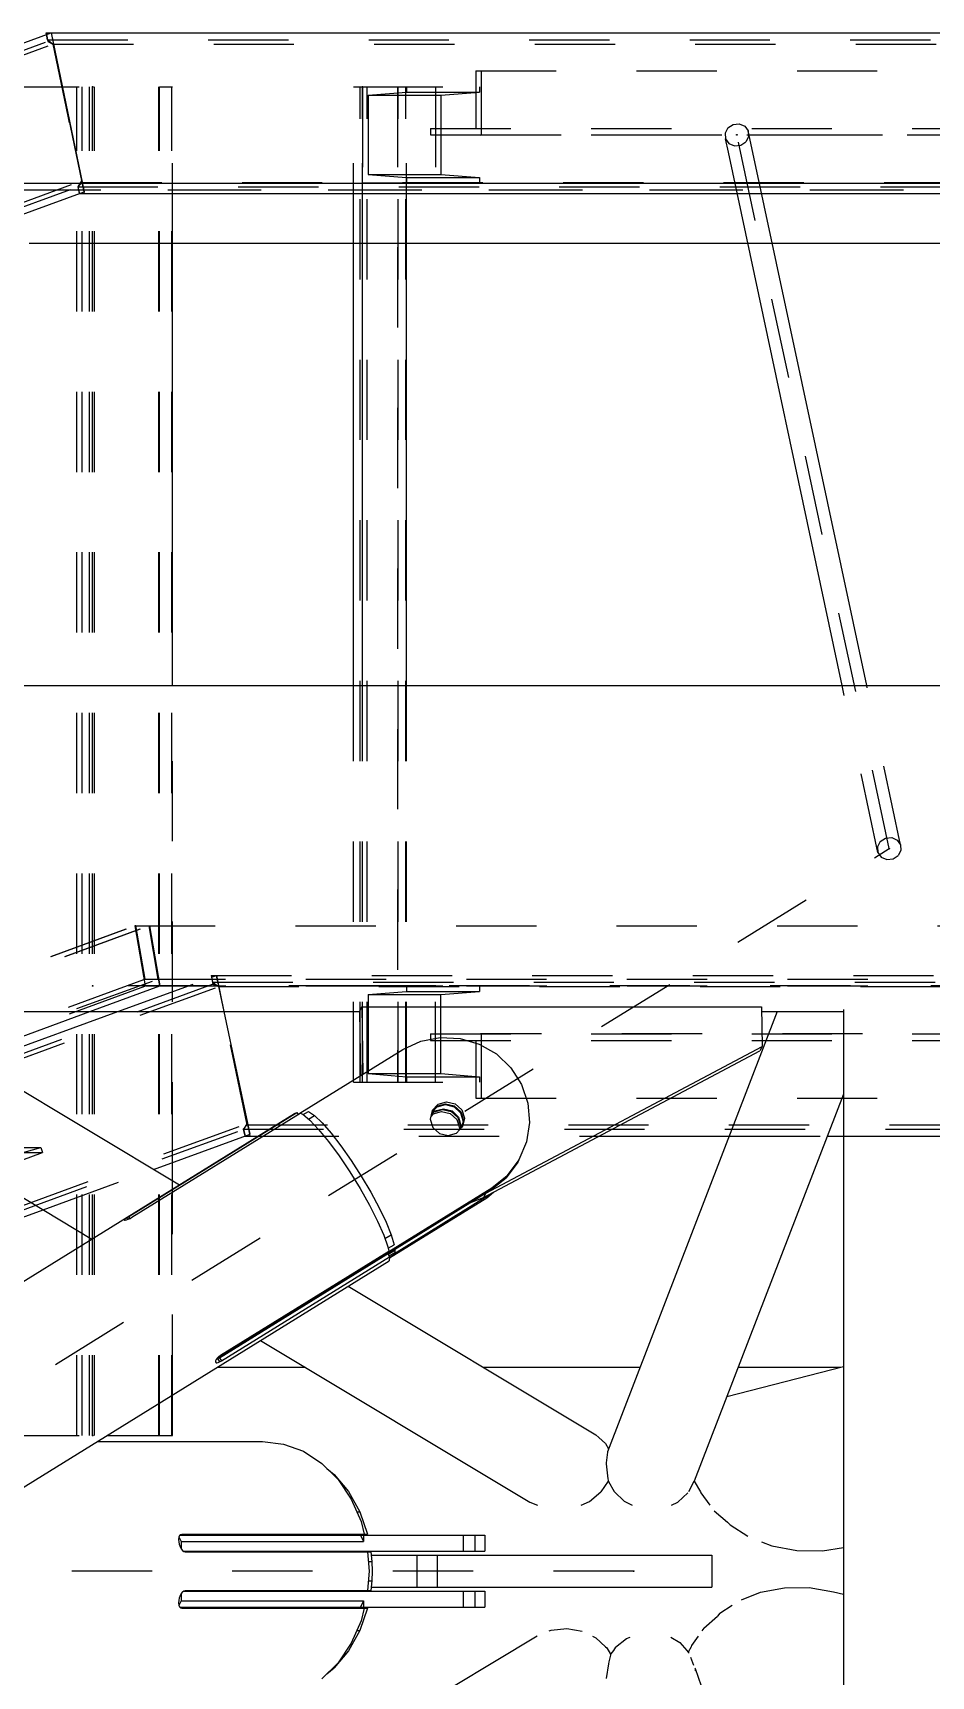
# Model space of a CAD drawing. Header units: millimetres. Extents: x 149919 to 150445, y 136651 to 136866.
# Drawn here: x 150377.956 to 150379.075, y 136824.044 to 136826.091 of the extents above; entities that cross this region are included whole.
import ezdxf

# ---------------------------------------------------------------- set-up
doc = ezdxf.new("R2010")
doc.units = ezdxf.units.MM
doc.header["$LTSCALE"] = 0.25
for name, pattern in [('CENTER', [50.8, 31.75, -6.35, 6.35, -6.35]), ('XKITLINE00', [0]), ('XKITLINE02', [4, 2, -2]), ('XKITLINE03', [6, 3, -1, 1, -1])]:
    doc.linetypes.add(name, pattern=pattern)

# ---------------------------------------------------------------- blocks, each defined once
blk = doc.blocks.new('çatıı')
at = {"color": 116, "linetype": 'XKITLINE02', "true_color": 0x136734}
for p, q in [((23362.25, 17478.08), (23616.15, 17570.82)), ((23362.58, 17477.64), (23616.79, 17570.49)), ((23615.97, 17571.66), (23616.15, 17570.82)), ((23616.13, 17571.02), (23616, 17571.67)), ((23616.13, 17571.02), (23616.82, 17570.49)), ((23616.13, 17571.02), (24787.73, 17571.02)), ((23616.15, 17570.82), (23616.79, 17570.49)), ((23616.56, 17571.87), (23616.58, 17571.87)), ((23616.56, 17571.87), (23616.61, 17571.87)), ((23616.79, 17570.49), (23620.34, 17553.43)), ((23616.82, 17570.49), (23620.35, 17553.26)), ((23616.82, 17570.49), (24788.53, 17570.49)), ((23669.5, 17567.16), (23669.5, 17559.96)), ((23669.5, 17567.16), (23757.67, 17567.16)), ((23670.13, 17567.16), (23670.13, 17559.16)), ((23610.05, 17565.17), (23631.7, 17565.17)), ((23619.78, 17397.18), (23619.78, 17565.17)), ((23620.43, 17397.18), (23620.43, 17565.17)), ((23621.33, 17397.18), (23621.33, 17565.17)), ((23621.97, 17397.18), (23621.97, 17565.17)), ((23629.97, 17397.18), (23629.97, 17565.17)), ((23630.06, 17397.18), (23630.06, 17565.17)), ((23631.61, 17397.18), (23631.61, 17565.17)), ((23631.7, 17545.67), (23631.7, 17565.17)), ((23654.26, 17565.17), (23660.83, 17565.17)), ((23654.26, 17545.67), (23654.26, 17565.17)), ((23655.05, 17441.17), (23655.05, 17565.17)), ((23655.35, 17545.67), (23655.35, 17565.17)), ((23655.35, 17565.17), (23669.92, 17565.17)), ((23655.35, 17565.17), (23655.35, 17553.17)), ((23655.95, 17441.17), (23655.95, 17565.17)), ((23656.05, 17564.11), (23660.83, 17564.49)), ((23656.05, 17564.11), (23665.14, 17564.11)), ((23656.05, 17564.11), (23656.05, 17554.24)), ((23659.74, 17565.17), (23659.74, 17441.17)), ((23659.8, 17441.17), (23659.8, 17565.17)), ((23660.76, 17441.17), (23660.76, 17565.17)), ((23660.83, 17545.67), (23660.83, 17565.17)), ((23660.83, 17565.17), (23660.83, 17564.49)), ((23660.83, 17564.49), (23669.92, 17564.49)), ((23664.44, 17565.17), (23664.44, 17553.17)), ((23665.14, 17564.11), (23669.92, 17564.49)), ((23665.14, 17564.11), (23665.14, 17554.24)), ((23669.92, 17565.17), (23669.92, 17564.49)), ((23620.67, 17552.08), (23618.73, 17561.52)), ((23663.85, 17559.96), (23663.85, 17559.16)), ((23663.85, 17559.96), (23757.05, 17559.96)), ((23700.89, 17560.05), (23700.54, 17559.4)), ((23700.89, 17560.05), (23701.54, 17560.47)), ((23701.54, 17560.47), (23702.31, 17560.54)), ((23702.31, 17560.54), (23703, 17560.24)), ((23703, 17560.24), (23703.43, 17559.66)), ((23663.85, 17559.16), (23757.67, 17559.16)), ((23700.54, 17559.4), (23700.59, 17558.69)), ((23700.95, 17557.01), (23700.59, 17558.69)), ((23700.59, 17558.69), (23701.02, 17558.11)), ((23701.02, 17558.11), (23701.71, 17557.81)), ((23701.71, 17557.81), (23702.48, 17557.88)), ((23702.48, 17557.88), (23703.13, 17558.3)), ((23703.47, 17558.95), (23703.13, 17558.3)), ((23703.23, 17559.16), (23757.67, 17559.16)), ((23703.75, 17558.15), (23703.43, 17559.66)), ((23703.43, 17559.66), (23703.47, 17558.95)), ((23656.05, 17554.24), (23665.14, 17554.24)), ((23656.05, 17554.24), (23660.83, 17553.85)), ((23660.83, 17553.85), (23669.92, 17553.85)), ((23660.83, 17553.85), (23660.83, 17553.17)), ((23665.14, 17554.24), (23669.92, 17553.85)), ((23669.92, 17553.85), (23669.92, 17553.17)), ((23365.35, 17459.73), (23619.91, 17552.71)), ((23365.5, 17460.36), (23620.34, 17553.43)), ((23610.85, 17553.17), (24777.99, 17553.17)), ((23611.1, 17552.32), (24777.87, 17552.32)), ((23612.61, 17553.17), (24777.99, 17553.17)), ((23612.75, 17552.32), (24777.87, 17552.32)), ((23620.35, 17553.26), (23619.88, 17552.72)), ((23619.88, 17552.72), (23620.06, 17551.87)), ((23619.88, 17552.72), (24787.73, 17552.72)), ((23620.34, 17553.43), (23619.91, 17552.71)), ((23619.91, 17552.71), (23620.09, 17551.87)), ((23620.06, 17551.87), (23620.1, 17551.87)), ((23620.06, 17551.87), (23620.1, 17551.87)), ((23620.35, 17553.26), (24788.53, 17553.26)), ((23655.35, 17553.17), (23669.92, 17553.17)), ((23702.05, 17551.87), (24788.63, 17551.87)), ((23702.05, 17551.87), (23705.09, 17551.87)), ((23703.37, 17545.67), (23706.41, 17545.67)), ((23631.7, 17431.18), (23631.7, 17490.57)), ((23654.26, 17441.17), (23654.26, 17490.57)), ((23655.35, 17441.17), (23655.35, 17490.57)), ((23660.83, 17441.17), (23660.83, 17490.57)), ((23719.57, 17469.79), (23715.13, 17490.57)), ((23722.41, 17470.76), (23718.18, 17490.57)), ((23719.87, 17471.15), (23719.52, 17470.5)), ((23719.52, 17470.5), (23719.57, 17469.79)), ((23719.57, 17469.79), (23720, 17469.21)), ((23719.87, 17471.15), (23720.52, 17471.57)), ((23720.52, 17471.57), (23721.29, 17471.64)), ((23721.29, 17471.64), (23721.98, 17471.34)), ((23721.98, 17471.34), (23722.41, 17470.76)), ((23722.45, 17470.05), (23722.11, 17469.4)), ((23722.41, 17470.76), (23722.45, 17470.05)), ((23720, 17469.21), (23720.69, 17468.91)), ((23720.69, 17468.91), (23721.46, 17468.98)), ((23721.46, 17468.98), (23722.11, 17469.4)), ((23597.73, 17449.97), (23627.02, 17460.68)), ((23597.8, 17449.97), (23627.1, 17460.68)), ((23599.47, 17449.97), (23628.75, 17460.67)), ((23599.54, 17449.97), (23628.82, 17460.67)), ((23628.32, 17453.17), (23627.02, 17460.68)), ((23627.02, 17460.68), (23627.1, 17460.68)), ((23627.02, 17460.67), (24777.99, 17460.67)), ((23628.32, 17453.17), (23627.02, 17460.67)), ((23628.3, 17454.02), (23627.09, 17460.67)), ((23628.3, 17454.02), (23627.1, 17460.68)), ((23628.75, 17460.67), (23629.85, 17454.02)), ((23628.75, 17460.67), (23629.86, 17454.02)), ((23628.75, 17460.67), (23628.82, 17460.67)), ((23628.82, 17460.67), (23630.12, 17453.17)), ((23630.13, 17453.17), (23628.82, 17460.67)), ((23374.53, 17361.29), (23628.3, 17454.02)), ((23375.58, 17361.1), (23629.86, 17454.02)), ((23383.08, 17360.7), (23636.72, 17453.4)), ((23624.87, 17449.97), (23637.18, 17454.47)), ((23628.3, 17454.02), (24777.87, 17454.02)), ((23628.3, 17454.02), (23629.86, 17454.02)), ((23636.52, 17454.47), (23636.69, 17453.62)), ((23636.52, 17454.47), (24566.93, 17454.47)), ((23636.54, 17454.24), (23637.18, 17454.47)), ((23636.54, 17454.24), (23636.72, 17453.4)), ((23636.69, 17453.62), (23637.41, 17453.09)), ((23636.69, 17453.62), (24565.38, 17453.62)), ((23636.72, 17453.4), (23637.4, 17453.08)), ((23638.13, 17449.97), (23637.18, 17454.47)), ((23638.14, 17449.97), (23637.2, 17454.47)), ((23374.64, 17360.47), (23628.32, 17453.17)), ((23383.44, 17360.27), (23637.4, 17453.08)), ((23621.39, 17449.97), (23630.13, 17453.17)), ((23628.32, 17453.17), (24777.99, 17453.17)), ((23628.32, 17453.17), (23630.13, 17453.17)), ((23641, 17436.05), (23637.4, 17453.08)), ((23641.01, 17435.86), (23637.41, 17453.09)), ((23637.41, 17453.09), (24565.44, 17453.09)), ((23655.35, 17453.17), (23669.92, 17453.17)), ((23655.35, 17441.17), (23655.35, 17453.17)), ((23656.05, 17452.11), (23660.83, 17452.49)), ((23656.05, 17452.11), (23665.14, 17452.11)), ((23656.05, 17452.11), (23656.05, 17442.24)), ((23660.83, 17453.17), (23660.83, 17452.49)), ((23660.83, 17452.49), (23669.92, 17452.49)), ((23664.44, 17441.17), (23664.44, 17453.17)), ((23665.14, 17452.11), (23669.92, 17452.49)), ((23665.14, 17442.24), (23665.14, 17452.11)), ((23669.92, 17453.17), (23669.92, 17452.49)), ((23641.33, 17434.7), (23638.71, 17447.23)), ((23663.85, 17447.19), (23757.67, 17447.19)), ((23663.85, 17447.19), (23663.85, 17446.39)), ((23663.85, 17446.39), (23757.05, 17446.39)), ((23669.5, 17446.39), (23669.5, 17439.19)), ((23670.13, 17447.19), (23670.13, 17439.19)), ((23654.26, 17441.17), (23660.83, 17441.17)), ((23655.35, 17441.17), (23669.92, 17441.17)), ((23656.05, 17442.24), (23665.14, 17442.24)), ((23656.05, 17442.24), (23660.83, 17441.85)), ((23660.83, 17441.85), (23669.92, 17441.85)), ((23660.83, 17441.85), (23660.83, 17441.17)), ((23665.14, 17442.24), (23669.92, 17441.85)), ((23669.92, 17441.85), (23669.92, 17441.17)), ((23669.5, 17439.19), (23757.67, 17439.19)), ((23386.22, 17342.36), (23640.55, 17435.32)), ((23386.39, 17342.99), (23641, 17436.05)), ((23641.01, 17435.86), (23640.51, 17435.32)), ((23640.51, 17435.32), (23640.69, 17434.47)), ((23640.51, 17435.32), (24546.61, 17435.32)), ((23641, 17436.05), (23640.55, 17435.32)), ((23640.55, 17435.32), (23640.73, 17434.48)), ((23641.01, 17435.86), (24547.76, 17435.86)), ((23606.18, 17433.05), (23615.28, 17433.05)), ((23610.66, 17431.77), (23615.28, 17433.05)), ((23615.28, 17433.05), (23615.51, 17432.41)), ((23640.69, 17434.47), (23640.72, 17434.47)), ((23640.69, 17434.47), (23640.72, 17434.47)), ((23642.4, 17434.47), (24546.42, 17434.47)), ((23642.4, 17434.47), (23684.87, 17434.47)), ((23701.06, 17434.47), (23713.27, 17434.47)), ((23715.28, 17434.47), (23726.68, 17434.47)), ((23606.42, 17432.41), (23615.51, 17432.41)), ((23610.36, 17430.53), (23615.51, 17432.41)), ((23615.57, 17425.28), (23629.34, 17430.32)), ((23631.7, 17402.24), (23631.7, 17428.9)), ((23610.05, 17397.18), (23623.53, 17397.18))]:
    blk.add_line(p, q, dxfattribs=at)
at = {"color": 7, "linetype": 'XKITLINE00'}
for p, q in [((23534.52, 17541.91), (23616.58, 17571.88)), ((23616, 17571.67), (23615.96, 17571.87)), ((23615.96, 17571.87), (23616.56, 17571.87)), ((23616.58, 17571.88), (23620.69, 17552.09)), ((23616.58, 17571.87), (23616.61, 17571.87)), ((23618.73, 17561.52), (23616.61, 17571.87)), ((23616.61, 17571.87), (24788.63, 17571.87)), ((23718.18, 17490.57), (23703.75, 17558.15)), ((23715.13, 17490.57), (23700.95, 17557.01)), ((23506.2, 17510.27), (23620.69, 17552.09)), ((23620.1, 17551.87), (23702.05, 17551.87)), ((23620.71, 17551.87), (23620.67, 17552.08)), ((23705.09, 17551.87), (23993.02, 17551.87)), ((23613.82, 17545.67), (23703.37, 17545.67)), ((23631.7, 17490.57), (23631.7, 17545.67)), ((23654.26, 17490.57), (23654.26, 17545.67)), ((23655.35, 17490.57), (23655.35, 17545.67)), ((23660.83, 17490.57), (23660.83, 17545.67)), ((23706.41, 17545.67), (23994.34, 17545.67)), ((23605.97, 17444.34), (23621.39, 17449.97)), ((23607.29, 17443.55), (23624.87, 17449.97)), ((23641.36, 17434.71), (23638.13, 17449.97)), ((23638.71, 17447.23), (23638.14, 17449.97)), ((23629.34, 17430.32), (23641.36, 17434.71)), ((23640.72, 17434.47), (23642.4, 17434.47)), ((23641.37, 17434.47), (23641.33, 17434.7)), ((23684.87, 17434.47), (23701.06, 17434.47)), ((23713.27, 17434.47), (23715.28, 17434.47)), ((23631.7, 17428.9), (23631.7, 17431.18)), ((23536.61, 17396.42), (23615.57, 17425.28)), ((23631.7, 17397.18), (23631.7, 17402.24)), ((23623.53, 17397.18), (23631.7, 17397.18))]:
    blk.add_line(p, q, dxfattribs=at)
at = {"color": 1, "linetype": 'XKITLINE03'}
for p, q in [((23621.74, 17397.18), (23621.74, 17565.17)), ((23655.35, 17441.17), (23655.35, 17565.17)), ((23670.13, 17559.16), (23757.67, 17559.16)), ((23720.99, 17470.27), (23702.01, 17559.17)), ((23621.74, 17553.17), (24776.17, 17553.17)), ((23664.44, 17553.17), (23655.35, 17553.17)), ((24776.17, 17453.17), (23621.74, 17453.17)), ((23664.44, 17453.17), (23655.35, 17453.17)), ((23757.67, 17447.19), (23670.13, 17447.19))]:
    blk.add_line(p, q, dxfattribs=at)
at = {"color": 8, "linetype": 'XKITLINE00'}
for p, q in [((23551.69, 17490.57), (24815.88, 17490.57)), ((23551.69, 17449.97), (23655, 17449.97)), ((23574.44, 17449.97), (23621.65, 17421.64)), ((23596.59, 17449.97), (23632.56, 17428.38)), ((23655.27, 17450.55), (23655, 17450.02)), ((23655, 17450.02), (23655.13, 17442)), ((23655.27, 17450.55), (23705.06, 17450.55)), ((23655.27, 17450.55), (23655.4, 17442.17)), ((23707.04, 17449.97), (23685.88, 17395.13)), ((23705.06, 17450.55), (23705.14, 17445.63)), ((23705.07, 17449.97), (23715.28, 17449.97)), ((23715.28, 17450.24), (23715.28, 17310.57)), ((23647.57, 17437.33), (23660.39, 17445.26)), ((23660.39, 17445.26), (23662.62, 17446.29)), ((23662.62, 17446.29), (23665.04, 17446.75)), ((23665.04, 17446.75), (23667.51, 17446.63)), ((23667.51, 17446.63), (23669.89, 17445.93)), ((23669.89, 17445.93), (23672.04, 17444.69)), ((23670.72, 17427.34), (23705.14, 17445.63)), ((23705.14, 17445.63), (23704.87, 17445.1)), ((23670.45, 17426.82), (23704.87, 17445.1)), ((23672.04, 17444.69), (23673.84, 17442.98)), ((23673.84, 17442.98), (23675.17, 17440.9)), ((23675.17, 17440.9), (23675.97, 17438.58)), ((23715.28, 17439.69), (23696.67, 17391.48)), ((23527.07, 17363.13), (23646.9, 17437.26)), ((23626.23, 17424.45), (23647.19, 17437.41)), ((23626.64, 17424.35), (23647.59, 17437.32)), ((23646.9, 17437.26), (23647.19, 17437.41)), ((23647.19, 17437.41), (23647.35, 17437.17)), ((23647.57, 17437.33), (23647.55, 17437.29)), ((23647.57, 17437.33), (23647.58, 17437.31)), ((23647.59, 17437.32), (23647.91, 17437.18)), ((23647.91, 17437.18), (23648.8, 17436.45)), ((23647.97, 17437.14), (23648.62, 17437.54)), ((23648.62, 17437.54), (23649.37, 17437.04)), ((23648.64, 17436.59), (23649.37, 17437.04)), ((23649.37, 17437.04), (23650.32, 17436.12)), ((23664.03, 17437.64), (23663.79, 17436.57)), ((23664.15, 17437.22), (23663.87, 17436.91)), ((23664.28, 17437.48), (23663.9, 17437.07)), ((23664.39, 17437.6), (23663.92, 17437.13)), ((23664.64, 17438.18), (23663.99, 17437.48)), ((23664.65, 17438.12), (23663.99, 17437.45)), ((23664.78, 17438.44), (23664.03, 17437.64)), ((23664.15, 17437.22), (23665.21, 17437.53)), ((23664.28, 17437.48), (23665.34, 17437.79)), ((23664.39, 17437.6), (23665.45, 17437.88)), ((23664.64, 17438.18), (23665.7, 17438.49)), ((23664.65, 17438.12), (23665.72, 17438.41)), ((23664.78, 17438.44), (23665.83, 17438.75)), ((23665.21, 17437.53), (23666.29, 17437.28)), ((23665.34, 17437.79), (23666.42, 17437.54)), ((23665.45, 17437.88), (23666.53, 17437.6)), ((23665.7, 17438.49), (23666.78, 17438.24)), ((23665.72, 17438.41), (23666.79, 17438.12)), ((23665.83, 17438.75), (23666.91, 17438.5)), ((23666.29, 17437.28), (23667.11, 17436.53)), ((23666.42, 17437.54), (23667.24, 17436.79)), ((23666.53, 17437.6), (23667.32, 17436.82)), ((23666.78, 17438.24), (23667.6, 17437.49)), ((23666.79, 17438.12), (23667.59, 17437.35)), ((23666.91, 17438.5), (23667.73, 17437.75)), ((23667.59, 17437.35), (23667.89, 17436.29)), ((23667.6, 17437.49), (23667.94, 17436.44)), ((23667.73, 17437.75), (23668.07, 17436.7)), ((23675.97, 17438.58), (23676.18, 17436.14)), ((23648.8, 17436.45), (23649.89, 17435.3)), ((23649.89, 17435.3), (23651.12, 17433.79)), ((23650.32, 17436.12), (23651.44, 17434.84)), ((23663.79, 17436.57), (23664.13, 17435.52)), ((23664.13, 17435.52), (23664.95, 17434.77)), ((23667.83, 17435.64), (23667.09, 17434.84)), ((23667.11, 17436.53), (23667.45, 17435.48)), ((23667.24, 17436.79), (23667.58, 17435.74)), ((23667.32, 17436.82), (23667.63, 17435.77)), ((23667.45, 17435.48), (23667.37, 17435.14)), ((23667.58, 17435.74), (23667.47, 17435.25)), ((23667.63, 17435.77), (23667.5, 17435.28)), ((23667.89, 17436.29), (23667.69, 17435.48)), ((23667.94, 17436.44), (23667.74, 17435.53)), ((23668.07, 17436.7), (23667.83, 17435.64)), ((23676.18, 17436.14), (23675.8, 17433.73)), ((23651.12, 17433.79), (23652.44, 17432)), ((23651.44, 17434.84), (23652.67, 17433.24)), ((23652.67, 17433.24), (23653.94, 17431.42)), ((23664.95, 17434.77), (23666.03, 17434.52)), ((23666.03, 17434.52), (23667.09, 17434.84)), ((23675.8, 17433.73), (23674.85, 17431.49)), ((23652.44, 17432), (23653.77, 17430.01)), ((23653.94, 17431.42), (23655.2, 17429.46)), ((23674.72, 17431.23), (23673.24, 17429.28)), ((23674.85, 17431.49), (23673.38, 17429.55)), ((23674.85, 17431.49), (23674.72, 17431.23)), ((23653.77, 17430.01), (23655.06, 17427.92)), ((23655.2, 17429.46), (23656.38, 17427.46)), ((23671.34, 17427.76), (23673.24, 17429.28)), ((23671.47, 17428.02), (23673.38, 17429.55)), ((23673.38, 17429.55), (23673.24, 17429.28)), ((23637.56, 17406.86), (23671.34, 17427.76)), ((23655.06, 17427.92), (23656.23, 17425.84)), ((23656.38, 17427.46), (23657.43, 17425.52)), ((23658.65, 17420.08), (23671.47, 17428.02)), ((23658.72, 17419.3), (23670.85, 17426.79)), ((23659.33, 17419.85), (23670.98, 17427.06)), ((23668.72, 17426.14), (23670.45, 17426.82)), ((23670.72, 17427.34), (23670.45, 17426.82)), ((23670.57, 17427.28), (23670.72, 17427.34)), ((23670.85, 17426.79), (23671.7, 17427.48)), ((23670.98, 17427.06), (23670.85, 17426.79)), ((23670.98, 17427.06), (23671.13, 17427.17)), ((23671.47, 17428.02), (23671.34, 17427.76)), ((23656.23, 17425.84), (23657.23, 17423.88)), ((23657.43, 17425.52), (23658.29, 17423.73)), ((23625.65, 17424.07), (23625.69, 17424.01)), ((23625.66, 17424.09), (23625.71, 17424.12)), ((23625.69, 17424.01), (23625.8, 17424.01)), ((23625.71, 17424.12), (23625.84, 17424.2)), ((23625.8, 17424.01), (23625.96, 17424.04)), ((23625.84, 17424.2), (23626.02, 17424.32)), ((23625.96, 17424.04), (23626.17, 17424.12)), ((23626.02, 17424.32), (23626.23, 17424.45)), ((23626.02, 17424.31), (23626.15, 17424.11)), ((23626.17, 17424.12), (23626.4, 17424.22)), ((23626.24, 17424.44), (23626.38, 17424.21)), ((23626.4, 17424.22), (23626.64, 17424.35)), ((23657.23, 17423.88), (23658.01, 17422.12)), ((23658.29, 17423.73), (23658.92, 17422.18)), ((23658.01, 17422.12), (23658.53, 17420.67)), ((23658.16, 17421.71), (23658.92, 17422.18)), ((23658.53, 17420.67), (23658.64, 17420.13)), ((23658.56, 17420.49), (23659.29, 17420.94)), ((23658.92, 17422.18), (23659.29, 17420.94)), ((23538.85, 17344.8), (23658.68, 17418.93)), ((23637.63, 17407), (23658.58, 17419.96)), ((23637.68, 17407.16), (23658.64, 17420.13)), ((23637.78, 17406.48), (23658.74, 17419.44)), ((23658.5, 17419.8), (23658.74, 17419.44)), ((23658.5, 17419.8), (23658.55, 17419.74)), ((23658.55, 17419.74), (23659.38, 17420.26)), ((23658.55, 17420.07), (23658.58, 17419.96)), ((23658.65, 17420.08), (23658.58, 17419.96)), ((23658.62, 17420.12), (23658.65, 17420.08)), ((23658.67, 17419.55), (23659.37, 17419.98)), ((23658.74, 17419.44), (23658.68, 17418.93)), ((23658.73, 17419.36), (23659.2, 17419.65)), ((23659.31, 17419.78), (23659.2, 17419.65)), ((23659.37, 17419.98), (23659.31, 17419.78)), ((23659.34, 17420.32), (23659.38, 17420.26)), ((23659.38, 17420.26), (23659.37, 17419.98)), ((23653.58, 17415.77), (23684.45, 17397.24)), ((23642.67, 17409.02), (23676.22, 17388.88)), ((23637.06, 17406.47), (23637.05, 17406.33)), ((23637.05, 17406.33), (23637.12, 17406.23)), ((23637.14, 17406.64), (23637.06, 17406.47)), ((23637.28, 17406.83), (23637.14, 17406.64)), ((23637.2, 17406.73), (23637.29, 17406.77)), ((23637.28, 17406.83), (23637.47, 17407.01)), ((23637.29, 17406.77), (23637.51, 17406.9)), ((23637.29, 17406.77), (23637.56, 17406.35)), ((23637.37, 17406.26), (23637.56, 17406.35)), ((23637.46, 17407.01), (23637.56, 17406.86)), ((23637.47, 17407.01), (23637.68, 17407.16)), ((23637.51, 17406.9), (23637.53, 17406.9)), ((23637.51, 17406.9), (23637.78, 17406.48)), ((23637.63, 17407), (23637.56, 17406.86)), ((23637.56, 17406.35), (23637.78, 17406.48)), ((23637.59, 17407.1), (23637.63, 17407)), ((23637.12, 17406.23), (23637.14, 17406.22)), ((23637.14, 17406.22), (23637.22, 17406.21)), ((23637.22, 17406.21), (23637.37, 17406.26)), ((23637.26, 17405.67), (23648.24, 17405.67)), ((23670.39, 17405.67), (23689.94, 17405.67)), ((23700.75, 17402.04), (23715.28, 17405.76)), ((23702.15, 17405.67), (23714.96, 17405.67)), ((23622.3, 17396.42), (23642.91, 17396.42)), ((23642.91, 17396.42), (23645.5, 17396.11)), ((23645.5, 17396.11), (23648, 17395.2)), ((23684.45, 17397.24), (23684.79, 17396.93)), ((23684.79, 17396.93), (23685.65, 17396.17)), ((23685.65, 17396.17), (23685.99, 17395.5)), ((23648, 17395.2), (23650.29, 17393.7)), ((23685.87, 17395.08), (23685.72, 17393.75)), ((23685.88, 17395.13), (23685.87, 17395.08)), ((23650.29, 17393.7), (23652.31, 17391.69)), ((23650.93, 17393.07), (23651.85, 17392.33)), ((23651.85, 17392.33), (23653.62, 17390.19)), ((23685.72, 17393.75), (23685.74, 17393.64)), ((23685.74, 17393.64), (23685.91, 17391.79)), ((23652.31, 17391.69), (23653.96, 17389.25)), ((23653.62, 17390.19), (23655.02, 17387.67)), ((23683.65, 17388.96), (23685.05, 17390.17)), ((23685.96, 17391.5), (23685.05, 17390.17)), ((23685.91, 17391.79), (23685.96, 17391.62)), ((23685.96, 17391.62), (23685.99, 17391.45)), ((23685.99, 17391.45), (23686.71, 17390.21)), ((23686.71, 17390.21), (23686.75, 17390.17)), ((23686.75, 17390.17), (23687.98, 17388.98)), ((23694.65, 17388.85), (23695.9, 17390.03)), ((23696.65, 17391.42), (23695.97, 17390.17)), ((23696.67, 17391.48), (23696.65, 17391.42)), ((23696.69, 17391.5), (23697.46, 17390.16)), ((23697.46, 17390.16), (23697.52, 17390.02)), ((23697.52, 17390.02), (23698.65, 17388.48)), ((23653.96, 17389.25), (23655.19, 17386.46)), ((23676.22, 17388.88), (23677.16, 17388.48)), ((23682.59, 17388.48), (23683.65, 17388.96)), ((23687.98, 17388.98), (23688.97, 17388.48)), ((23693.86, 17388.48), (23694.65, 17388.85)), ((23654.65, 17387.67), (23655.02, 17387.67)), ((23655.02, 17387.67), (23655.98, 17384.87)), ((23655.19, 17386.46), (23655.58, 17384.87)), ((23699.19, 17387.8), (23700.85, 17386.37)), ((23700.85, 17386.37), (23701.17, 17386.04)), ((23701.17, 17386.04), (23703.37, 17384.63)), ((23632.47, 17384.5), (23632.44, 17384.23)), ((23632.44, 17384.23), (23632.46, 17383.93)), ((23632.46, 17383.93), (23632.54, 17383.62)), ((23632.55, 17384.7), (23632.47, 17384.5)), ((23632.49, 17384.55), (23632.76, 17383.97)), ((23632.68, 17384.83), (23632.55, 17384.7)), ((23632.63, 17384.77), (23670.6, 17384.77)), ((23632.68, 17384.83), (23632.85, 17384.87)), ((23632.76, 17383.97), (23655.5, 17383.97)), ((23632.76, 17383.97), (23632.76, 17383.06)), ((23632.85, 17384.87), (23655.58, 17384.87)), ((23655.12, 17384.77), (23655.5, 17383.97)), ((23655.5, 17384.77), (23655.5, 17383.97)), ((23655.58, 17384.87), (23655.98, 17384.87)), ((23667.89, 17384.77), (23667.89, 17382.77)), ((23669.34, 17384.77), (23669.34, 17382.77)), ((23670.6, 17384.77), (23670.6, 17382.77)), ((23705.06, 17383.92), (23706.38, 17383.41)), ((23632.54, 17383.62), (23632.62, 17383.43)), ((23632.62, 17383.43), (23632.65, 17383.32)), ((23632.65, 17383.32), (23632.77, 17383.05)), ((23632.77, 17383.05), (23632.92, 17382.85)), ((23632.92, 17382.85), (23633.09, 17382.72)), ((23633.02, 17382.77), (23670.6, 17382.77)), ((23633.09, 17382.72), (23633.27, 17382.67)), ((23633.27, 17382.67), (23656, 17382.67)), ((23656, 17382.67), (23656.2, 17380.27)), ((23656, 17382.67), (23656.4, 17382.67)), ((23656.4, 17382.67), (23656.52, 17381.48)), ((23656.44, 17382.27), (23659.37, 17382.27)), ((23659.37, 17382.27), (23698.88, 17382.27)), ((23662.14, 17382.27), (23662.14, 17378.27)), ((23664.65, 17382.27), (23664.65, 17378.27)), ((23698.88, 17382.27), (23698.88, 17378.27)), ((23706.38, 17383.41), (23709.47, 17382.83)), ((23709.47, 17382.83), (23712.68, 17382.79)), ((23712.68, 17382.79), (23715.28, 17383.21)), ((23656.2, 17380.27), (23656, 17377.87)), ((23656.1, 17381.48), (23656.52, 17381.48)), ((23656.52, 17381.48), (23656.56, 17380.27)), ((23656.56, 17380.27), (23656.52, 17379.07)), ((23632.92, 17377.7), (23632.77, 17377.5)), ((23632.92, 17377.7), (23633.09, 17377.83)), ((23633.02, 17377.77), (23670.6, 17377.77)), ((23633.09, 17377.83), (23633.27, 17377.87)), ((23633.27, 17377.87), (23656, 17377.87)), ((23656, 17377.87), (23656.4, 17377.87)), ((23656.1, 17379.07), (23656.52, 17379.07)), ((23656.52, 17379.07), (23656.4, 17377.87)), ((23656.44, 17378.27), (23698.88, 17378.27)), ((23667.89, 17377.77), (23667.89, 17375.77)), ((23669.34, 17377.77), (23669.34, 17375.77)), ((23670.6, 17377.77), (23670.6, 17375.77)), ((23704.94, 17377.64), (23707.92, 17378.2)), ((23707.92, 17378.2), (23711.01, 17378.23)), ((23711.01, 17378.23), (23714.05, 17377.71)), ((23714.05, 17377.71), (23715.28, 17377.4)), ((23632.46, 17376.62), (23632.44, 17376.32)), ((23632.44, 17376.32), (23632.47, 17376.05)), ((23632.54, 17376.93), (23632.46, 17376.62)), ((23632.47, 17376.05), (23632.55, 17375.85)), ((23632.76, 17376.58), (23632.49, 17376)), ((23632.62, 17377.12), (23632.54, 17376.93)), ((23632.55, 17375.85), (23632.68, 17375.72)), ((23632.65, 17377.23), (23632.62, 17377.12)), ((23632.63, 17375.77), (23655.12, 17375.77)), ((23632.77, 17377.5), (23632.65, 17377.23)), ((23632.68, 17375.72), (23632.85, 17375.67)), ((23632.76, 17377.49), (23632.76, 17376.58)), ((23632.76, 17376.58), (23655.5, 17376.58)), ((23632.85, 17375.67), (23655.58, 17375.67)), ((23655.98, 17375.67), (23655.02, 17372.88)), ((23655.5, 17376.58), (23655.12, 17375.77)), ((23655.12, 17375.77), (23669.34, 17375.77)), ((23655.58, 17375.67), (23655.19, 17374.09)), ((23655.5, 17376.58), (23655.5, 17375.77)), ((23655.58, 17375.67), (23655.98, 17375.67)), ((23669.34, 17375.77), (23670.6, 17375.77)), ((23699.9, 17375.02), (23701.42, 17376.03)), ((23702.59, 17376.7), (23704.94, 17377.64)), ((23655.19, 17374.09), (23653.96, 17371.3)), ((23697.88, 17373.16), (23699.58, 17374.68)), ((23699.9, 17375.02), (23699.58, 17374.68)), ((23574.43, 17310.57), (23677.12, 17372.21)), ((23655.02, 17372.88), (23653.62, 17370.36)), ((23654.65, 17372.88), (23655.02, 17372.88)), ((23678.62, 17372.82), (23678.88, 17372.92)), ((23678.88, 17372.92), (23680.82, 17373.12)), ((23680.82, 17373.12), (23682.74, 17372.79)), ((23684.03, 17372.17), (23684.45, 17371.96)), ((23684.45, 17371.96), (23685.62, 17370.86)), ((23686.89, 17370.79), (23688.27, 17371.89)), ((23688.27, 17371.89), (23688.72, 17372.07)), ((23693.76, 17372.07), (23694.91, 17371.38)), ((23697.18, 17372.16), (23696.37, 17371.03)), ((23697.88, 17373.16), (23697.64, 17372.82)), ((23653.62, 17370.36), (23651.85, 17368.22)), ((23653.96, 17371.3), (23652.31, 17368.85)), ((23685.62, 17370.86), (23685.8, 17370.71)), ((23685.8, 17370.71), (23686.28, 17369.93)), ((23686.31, 17369.96), (23686.04, 17368.97)), ((23686.62, 17370.4), (23686.31, 17369.96)), ((23686.89, 17370.79), (23686.62, 17370.4)), ((23694.91, 17371.38), (23695.75, 17370.4)), ((23695.75, 17370.4), (23695.91, 17370.22)), ((23695.91, 17370.22), (23696.04, 17370.04)), ((23696.31, 17370.86), (23695.94, 17370.19)), ((23696.23, 17369.56), (23696.61, 17368.58)), ((23696.37, 17371.03), (23696.31, 17370.86)), ((23650.29, 17366.85), (23652.31, 17368.85)), ((23650.93, 17367.48), (23651.85, 17368.22)), ((23686.02, 17368.72), (23685.72, 17366.91)), ((23686.04, 17368.97), (23686.02, 17368.72)), ((23696.75, 17368.24), (23696.79, 17368.13)), ((23696.79, 17368.13), (23696.81, 17367.87)), ((23696.79, 17368.13), (23715.28, 17315.86))]:
    blk.add_line(p, q, dxfattribs=at)
at = {"color": 8, "linetype": 'CENTER'}
for p, q in [((23430, 17290.27), (23720.98, 17470.27)), ((23689.14, 17380.27), (23430, 17380.27))]:
    blk.add_line(p, q, dxfattribs=at)
at = {"color": 1, "linetype": 'XKITLINE00'}
for centre in [(23621.74, 17565.17), (23655.35, 17565.17), (23670.13, 17559.16), (23702.01, 17559.17), (23621.74, 17553.17), (23655.35, 17553.17), (23664.44, 17553.17), (23720.99, 17470.27), (23621.74, 17453.17), (23655.35, 17453.17), (23664.44, 17453.17), (23670.13, 17447.19), (23655.35, 17441.17), (23621.74, 17397.18)]:
    blk.add_circle(centre, 0.05, dxfattribs=at)
at = {"color": 8, "linetype": 'XKITLINE00'}
for centre in [(23720.98, 17470.27), (23689.14, 17380.27)]:
    blk.add_circle(centre, 0.05, dxfattribs=at)

msp = doc.modelspace()

# ---------------------------------------------------------------- block references
at = {"xscale": 0.009999943142843078, "yscale": 0.009999943142843078, "zscale": 0.009999943142843078}
msp.add_blockref('çatıı', (150141.8141, 136650.3731), dxfattribs=at)

doc.saveas('drawing.dxf')
